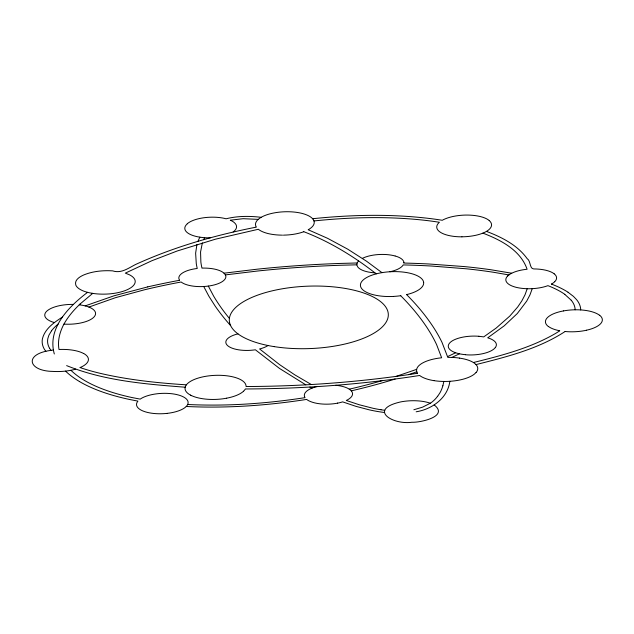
<?xml version="1.0" encoding="UTF-8"?>
<svg xmlns="http://www.w3.org/2000/svg" width="634" height="634" viewBox="0 0 634 634"><rect width="100%" height="100%" fill="white"/><g stroke="black" fill="none" stroke-linecap="round" stroke-linejoin="round"><path stroke-width="0.95" d="M443.824 381.454L442.881 385.773M449.847 381.303C447.739 398.128 431.984 409.255 416.166 411.799M196.92 244.518L195.629 253.188L196.278 263.617A417.822 163.929 -2.2 0 0 197.237 268.483L195.074 268.776A23.331 9.153 -2.2 0 0 185.889 271.233A23.41 9.185 -2.2 0 0 178.851 278.556L179.517 280.291M527.219 288.732L525.023 294.794L521.837 300.888L517.709 306.975L509.791 316.081L496.168 328.071L483.726 336.892L478.836 336.266M532.243 288.66L529.976 294.873L526.711 301.095L517.304 313.521L504.244 325.805L487.728 337.827L488.592 338.096A24.163 9.478 -2.2 0 1 491.826 339.412L492.364 339.705A23.878 9.367 -2.2 0 1 495.622 347.147L495.305 347.575M202.357 242.885L200.558 251.983L200.875 262.151A403.446 158.286 -2.2 0 0 201.953 268.119A23.458 9.201 -2.2 0 1 204.251 268.087A23.616 9.264 -2.2 0 1 225.53 275.433L225.609 275.663M197.935 241.348L199.837 237.171M203.617 239.692L204.608 237.71M80.027 304.098A277.454 108.858 -2.2 0 0 63.947 324.085C59.842 331.796 57.361 340.759 59.002 349.5A28.53 11.198 -2.2 0 1 64.105 349.429L66.99 349.548A28.427 11.15 -2.2 0 1 68.527 349.659L68.948 349.699A28.142 11.04 -2.2 0 1 82.261 352.837L83.656 353.534M51.568 330.758L48.921 335.18L47.859 338.485A84.726 33.245 -2.2 0 0 49.571 348.28M437.698 396.25L440.012 392.715A164.666 64.605 -2.2 0 0 442.849 385.773M475.999 372.578L474.28 374.179A30.226 11.856 -2.2 0 1 459.071 380.131L458.762 380.194A30.551 11.983 -2.2 0 1 442.928 381.43A30.86 12.109 -2.2 0 1 433.949 380.638M358.622 260.923L358.448 261.105A23.609 9.264 -2.2 0 0 356.942 265.155L357.037 265.551M554.782 281.647L555.178 281.219A24.9 9.772 -2.2 0 0 554.441 274.023L554.219 273.856M87.571 292.337C69.003 306.388 46.94 328.396 54.318 353.978M554.639 281.789L553.973 282.384A25.495 10.001 -2.2 0 1 551.477 284.048M243.575 391.17L244.035 390.71A30.892 12.117 -2.2 0 0 245.35 388.959C303.67 388.785 362.014 384.473 419.645 375.479A31.145 12.22 -2.2 0 0 433.933 380.646M79.979 304.09L92.691 293.383A30.202 11.848 -2.2 0 0 109.103 293.922L110.752 293.772A29.663 11.642 -2.2 0 0 129.336 274.736L125.334 273.135L151.875 260.725L177.243 250.977L215.394 239.2L258.323 229.27A29.735 11.666 -2.2 0 0 266.098 233.011A29.41 11.539 -2.2 0 0 269.204 233.811A29.14 11.436 -2.2 0 0 281.623 235.135L281.75 235.135M233.146 231.957L234.215 231.101A26.477 10.39 -2.2 0 0 234.501 222.796L233.97 222.328A26.557 10.421 -2.2 0 0 230.293 220.212L243.131 218.69L258.22 219.38M565.092 331.511C538.329 349.009 506.645 356.879 475.999 364.598M62.497 317.04C54.247 322.294 45.046 328.594 42.47 338.619A90.099 35.353 -2.2 0 0 44.332 349.168L45.87 351.442M430.351 403.216L422.616 407.139L413.851 409.754M455.632 352.766L447.588 356.617M459.404 353.82L451.86 357.433M88.911 307.07L115.451 297.687L144.536 289.77A345.641 135.605 -2.2 0 1 181.142 282.003A23.498 9.217 -2.2 0 0 208.689 286.029A23.498 9.217 -2.2 0 0 225.752 275.655M85.186 305.881L114.088 295.777L147.754 286.885M303.829 231.719C329.664 241.57 354.279 256.651 376.231 273.864M416.657 369.36L396.155 376.39M416.792 371.778L408.692 374.623M406.64 294.596L409.144 293.946A31.811 12.482 -2.2 0 0 412.552 292.837L413.622 292.425A31.732 12.45 -2.2 0 0 423.663 282.74L423.639 282.471M473.424 362.521C501.866 355.492 530.904 347.995 556.351 332.977A132.68 52.051 -2.2 0 0 559.759 330.766A28.324 11.111 -2.2 0 1 548.489 326.518M586.537 330.227L584.603 330.631A28.815 11.309 -2.2 0 1 565.124 331.511M337.621 403.145L337.573 403.153A24.005 9.415 -2.2 0 0 342.637 401.877L355.912 406.339L369.091 409.802A85.796 33.665 -2.2 0 0 384.299 412.48M337.542 403.161L337.391 403.192A24.084 9.447 -2.2 0 1 309.566 401.14L308.893 400.831A24.441 9.589 -2.2 0 1 306.658 399.412C266.874 405.586 226.489 408.431 186.237 406.481M389.799 271.764A31.724 12.442 -2.2 0 0 381.993 272.644L380.78 272.858A31.795 12.474 -2.2 0 0 370.842 275.584L369.464 276.147A31.676 12.426 -2.2 0 0 361.745 288.676A31.518 12.363 -2.2 0 0 393.571 296.427L393.603 296.427M417.529 373.275C360.825 382.08 303.44 386.328 246.071 386.526A30.781 12.078 -2.2 0 0 246.032 385.662L245.786 384.679A30.567 11.991 -2.2 0 0 240.096 379.362L239.755 379.203A30.313 11.895 -2.2 0 0 221.337 375.352L220.149 375.312A30.575 11.998 -2.2 0 0 198.822 377.888L196.73 378.546A30.844 12.101 -2.2 0 0 185.461 390.409A30.567 11.991 -2.2 0 0 190.572 395.148M223.992 273.183L256.635 269.252A469.952 184.383 -2.2 0 1 340.355 263.427L357.188 262.975M225.324 274.91L257.555 271.019A463.232 181.744 -2.2 0 1 340.268 265.266L356.894 264.814M167.099 413.376L165.965 413.495A25.629 10.057 -2.2 0 1 153.61 413.455L151.257 413.154A25.558 10.025 -2.2 0 1 136.904 406.212L136.754 405.863A26.137 10.255 -2.2 0 1 137.927 401.124L129.265 399.412A157.985 61.981 -2.2 0 1 79.393 381.494M312.586 218.722C352.124 214.649 392.169 213.785 431.667 218.746A171.235 67.18 -2.2 0 1 442.278 220.275A28.173 11.055 -2.2 0 1 450.687 217.042A27.959 10.968 -2.2 0 1 453.675 216.352A27.595 10.826 -2.2 0 1 465.388 215.077L468.146 215.077A26.961 10.58 -2.2 0 1 479.455 216.352A26.842 10.532 -2.2 0 1 480.723 216.654A26.961 10.58 -2.2 0 1 489.274 220.553M313.933 220.941C351.022 217.105 388.555 216.186 425.652 220.394A166.98 65.516 -2.2 0 1 439.386 222.272A27.991 10.984 -2.2 0 0 436.778 226.409A27.5 10.786 -2.2 0 0 438.791 231.053A27.159 10.659 -2.2 0 0 439.528 231.672A26.929 10.564 -2.2 0 0 447.984 235.325L448.301 235.404A26.969 10.58 -2.2 0 0 461.053 236.831L461.932 236.839M210.369 237.805L208.887 237.821A25.764 10.112 -2.2 0 1 204.623 237.687A26.382 10.35 -2.2 0 1 187.315 223.802M283.818 235.127L283.977 235.127A29.109 11.42 -2.2 0 0 303.773 231.735M283.073 235.135L282.598 235.143M73.409 304.415L72.942 304.407A25.495 10.001 -2.2 0 0 51.909 308.005L50.292 308.782A25.035 9.819 -2.2 0 0 45.474 312.721L45.006 313.711A25.035 9.819 -2.2 0 0 49.309 320.614L50.11 321.01A25.423 9.978 -2.2 0 0 54.429 322.571M187.672 404.492C226.893 406.41 266.248 403.636 305.017 397.653L304.455 396.448M186.396 384.83C158.96 383.079 131.507 380.234 104.618 374.345A163.176 64.018 -2.2 0 1 80.09 367.577M185.191 387.216C145.21 384.109 104.15 380.812 66.625 365.612M261.145 217.303C249.503 215.948 237.528 215.909 226.092 218.785A25.804 10.12 -2.2 0 0 203.332 217.827A25.717 10.089 -2.2 0 0 187.299 223.723M79.234 304.803L80.185 304.93A25.511 10.009 -2.2 0 1 90.369 307.696L90.614 307.815A25.011 9.811 -2.2 0 1 87.801 320.891A25.495 10.001 -2.2 0 1 67.164 324.22A25.701 10.089 -2.2 0 1 64.002 324.101M384.759 410.301L381.042 409.77M459.626 358.107L458.881 358.004A30.836 12.101 -2.2 0 0 450.996 357.41A30.701 12.046 -2.2 0 0 447.818 357.41L441.977 342.32A664.686 260.78 -2.2 0 0 432.269 325.511A766.807 300.849 -2.2 0 0 406.584 294.604M92.691 293.383L92.073 293.288M274.253 346.632L272.144 346.291A79.559 31.217 -2.2 0 1 245.081 338.128L242.814 336.955A79.559 31.217 -2.2 0 1 230.015 324.125L229.667 322.999M511.709 273.23L490.708 269.719A279.087 109.5 -2.2 0 0 464.017 266.557L428.616 263.966A381.28 149.592 -2.2 0 0 403.739 263.047L403.723 262.452M482.918 233.138C500.67 239.953 520.459 250.089 527.108 269.252A25.756 10.104 -2.2 0 0 516.726 271.265L516.06 271.471A25.526 10.017 -2.2 0 0 508.904 274.942L493.791 272.311A264.869 103.921 -2.2 0 0 466.164 268.776L431.651 266.05A372.879 146.296 -2.2 0 0 403.169 264.917A23.656 9.28 -2.2 0 1 402.027 266.391L401.076 267.231A23.656 9.28 -2.2 0 1 389.894 271.756L393.223 271.629A31.526 12.371 -2.2 0 1 423.655 282.455M395.03 255.977L392.969 255.47A23.498 9.217 -2.2 0 0 362.371 258.371M486.5 231.394C501.763 237.211 517.368 245.025 527.139 258.609C530.769 260.661 529.517 268.84 533.709 268.935A25.344 9.946 -2.2 0 1 545.644 270.203L546.54 270.425A24.9 9.772 -2.2 0 1 554.187 273.817M311.968 388.151L309.875 387.041M311.302 384.521L294.85 374.884L279.713 364.716L259.583 348.946L261.034 348.557A22.848 8.963 -2.2 0 0 263.427 347.773L264.164 347.495A22.848 8.963 -2.2 0 0 268.024 345.514M305.81 384.83L279.507 368.441L255.367 349.786L253.124 350.087A22.816 8.955 -2.2 0 1 238.408 349.794A22.816 8.955 -2.2 0 1 232.321 335.719A22.856 8.963 -2.2 0 1 237.972 333.872M434.179 404.936C449.141 416.427 420.429 422.68 411.918 422.252C392.129 425.065 367.704 409.287 400.791 401.893A26.723 10.485 -2.2 0 1 402.368 401.607A27.207 10.675 -2.2 0 1 430.312 403.232M568.032 292.258L573.429 296.371L576.528 299.589A90.29 35.425 -2.2 0 1 580.696 309.923M564.767 294.358L571.242 300.247M381.969 272.652L366.5 261.192L347.67 249.138L327.627 238.336L308.187 229.754L308.916 229.326A29.925 11.737 -2.2 0 0 302.418 213.507L301.142 213.19A29.18 11.452 -2.2 0 0 259.583 218.326L258.149 219.443A30.075 11.8 -2.2 0 0 255.692 225.672L255.906 226.275A30.107 11.808 -2.2 0 0 256.35 227.115C214.91 235.238 173.978 246.943 135.502 264.521C128.013 268.38 121.142 273.666 112.598 270.861C102.938 270.298 92.984 271.201 83.957 274.871C80.05 276.527 74.107 279.966 75.803 285.062A29.822 11.697 -2.2 0 0 76.199 285.871A30.044 11.784 -2.2 0 0 81.873 290.34L82.008 290.412A30.202 11.848 -2.2 0 0 92.104 293.288M50.974 350.364L49.579 348.272M203.728 286.505L208.871 296.205L215.108 306A771.047 302.513 -2.2 0 0 230.649 325.646M208.324 286.069L213.626 296.102A728.442 285.791 -2.2 0 0 229.413 318.426M437.595 396.242A79.63 31.24 -2.2 0 1 430.454 403.24M335.711 385.282A24.108 9.455 -2.2 0 1 339.039 385.71A24.258 9.518 -2.2 0 1 346.806 387.857A24.449 9.589 -2.2 0 1 352.132 392.113L352.456 393.025A24.354 9.558 -2.2 0 1 346.299 400.466L359.177 404.738L372.99 408.272A85.709 33.626 -2.2 0 0 381.034 409.77M304.494 396.424A24.243 9.51 -2.2 0 1 316.715 386.621M465.459 354.668A23.957 9.399 -2.2 0 1 452.803 340.553A24.013 9.423 -2.2 0 1 478.829 336.282M495.257 347.654A23.878 9.367 -2.2 0 1 465.411 354.739M507.644 276.028A25.273 9.914 -2.2 0 1 508.904 274.942M507.636 276.012A24.861 9.756 -2.2 0 0 507.501 283.208L508.452 284.024A24.861 9.756 -2.2 0 0 515.196 287.067A25.067 9.835 -2.2 0 0 517.479 287.63A25.637 10.057 -2.2 0 0 547.015 285.982L547.942 285.657A113.193 44.412 -2.2 0 1 564.846 294.342M400.791 295.706A31.732 12.45 -2.2 0 1 393.857 296.395M226.703 398.176A30.781 12.078 -2.2 0 0 242.624 391.994A30.907 12.125 -2.2 0 0 243.496 391.249M226.671 398.2A30.472 11.951 -2.2 0 1 210.575 399.42L209.806 399.396A30.321 11.895 -2.2 0 1 191.69 395.695M191.571 395.679A30.472 11.951 -2.2 0 1 190.462 395.133M489.21 220.577A27.896 10.944 -2.2 0 1 461.94 236.799M229.682 322.999A79.559 31.217 -2.2 0 1 315.526 286.037A79.559 31.217 -2.2 0 1 385.504 323.126A79.559 31.217 -2.2 0 1 274.268 346.632M374.924 272.842A23.331 9.153 -2.2 0 1 357.275 266.145M599.645 315.241A27.793 10.905 -2.2 0 1 586.513 330.211M599.621 315.32A28.134 11.04 -2.2 0 0 591.831 311.722A28.522 11.19 -2.2 0 0 588.827 310.985A28.815 11.301 -2.2 0 0 563.547 310.906M548.394 326.542A27.817 10.913 -2.2 0 1 563.563 310.914M53.304 350.016A28.768 11.285 -2.2 0 0 50.744 350.404C23.727 353.994 27.951 371.048 52.765 371.405A28.49 11.182 -2.2 0 0 55.657 371.532A28.728 11.269 -2.2 0 0 75.628 369.147M459.595 358.131A30.773 12.07 -2.2 0 1 476.079 372.546M417.426 373.117A30.527 11.975 -2.2 0 1 418.741 365.794L419.526 365.081A30.226 11.856 -2.2 0 1 433.133 359.169L435.621 358.646A30.424 11.935 -2.2 0 1 441.644 357.782L436.604 344.627A639.413 250.866 -2.2 0 0 430.074 332.454L427.609 328.507A767.893 301.269 -2.2 0 0 400.704 295.729M167.218 413.368A26.073 10.231 -2.2 0 0 177.916 411.086A26.279 10.31 -2.2 0 0 187.933 403.81A25.994 10.199 -2.2 0 0 187.624 400.633A25.701 10.081 -2.2 0 0 183.543 396.979A25.439 9.978 -2.2 0 0 172.385 393.801L171.711 393.722A25.614 10.049 -2.2 0 0 159.491 393.532A25.851 10.144 -2.2 0 0 156.59 393.833A26.089 10.239 -2.2 0 0 146.351 396.139L145.448 396.464A26.311 10.326 -2.2 0 0 141.287 398.421L140.201 399.119L131.935 397.526A152.556 59.85 -2.2 0 1 84.663 380.543A160.061 62.798 -2.2 0 1 70.921 370.288M147.746 286.877A357.101 140.106 -2.2 0 1 179.525 280.299M79.416 381.494A165.712 65.017 -2.2 0 1 65.548 371.112M51.544 330.758A107.162 42.042 -2.2 0 1 58.122 324.101M551.429 284.072A119.794 46.995 -2.2 0 1 568.088 292.242M395.22 256.001A23.498 9.217 -2.2 0 1 403.929 262.46M395.141 379.029A334.95 131.412 -2.2 0 1 351.276 390.837M382.017 380.685A326.391 128.052 -2.2 0 1 349.279 389.165M571.242 300.247A84.948 33.325 -2.2 0 1 575.141 309.788M83.736 353.51A28.015 10.992 -2.2 0 1 80.106 367.546"/></g></svg>
